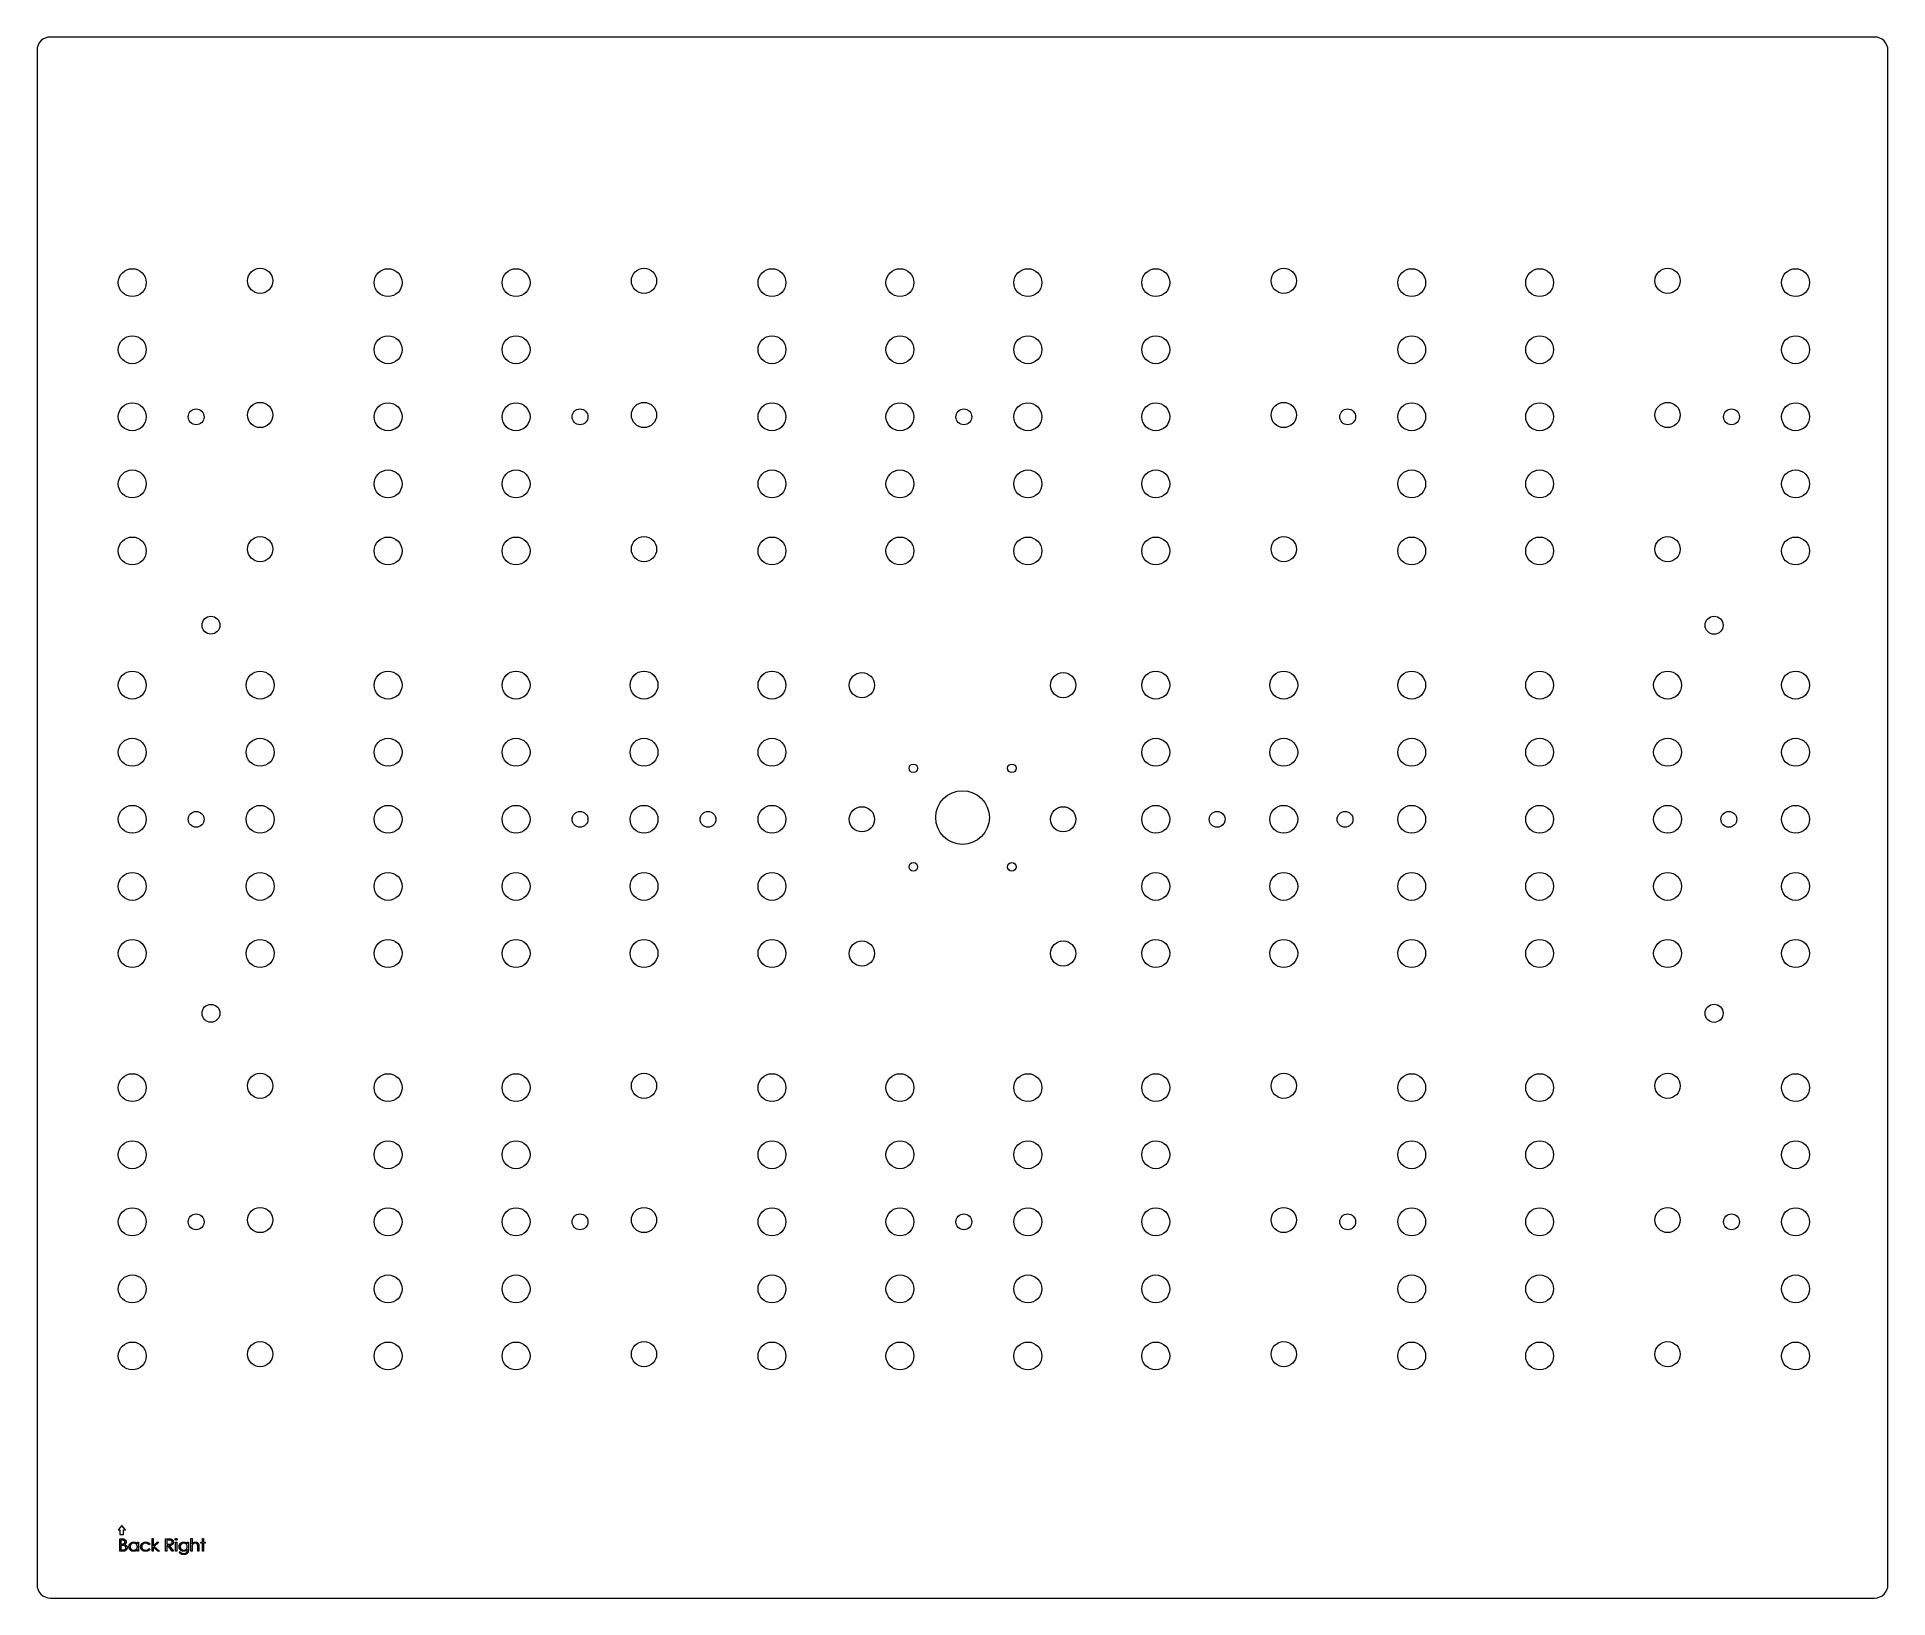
# Model space of a CAD drawing. Header units: inches. Extents: x -3.7 to 17, y -9.6 to 7.8.
import ezdxf

# ---------------------------------------------------------------- set-up
doc = ezdxf.new("R2010")
doc.units = ezdxf.units.IN
doc.header["$MEASUREMENT"] = 0

msp = doc.modelspace()

# ---------------------------------------------------------------- linework, layer by layer
at = {"color": 7, "linetype": 'Continuous', "lineweight": 15}
for p, q in [((-3.68, 7.663), (-3.68, -9.489)), ((16.857, 7.813), (-3.53, 7.813)), ((17.007, -9.489), (17.007, 7.663)), ((-2.733, -8.827), (-2.773, -8.877)), ((-2.773, -8.877), (-2.753, -8.877)), ((-2.753, -8.877), (-2.753, -8.927)), ((-2.693, -8.877), (-2.733, -8.827)), ((-2.713, -8.877), (-2.693, -8.877)), ((-2.713, -8.927), (-2.713, -8.877)), ((-2.755, -9.115), (-2.755, -8.978)), ((-2.755, -8.978), (-2.728, -8.978)), ((-2.753, -8.927), (-2.713, -8.927)), ((-2.726, -8.992), (-2.743, -8.992)), ((-2.743, -8.992), (-2.743, -9.036)), ((-2.743, -9.036), (-2.734, -9.036)), ((-2.735, -9.05), (-2.743, -9.05)), ((-2.743, -9.05), (-2.743, -9.101)), ((-2.743, -9.101), (-2.725, -9.101)), ((-2.559, -9.033), (-2.559, -9.015)), ((-2.559, -9.015), (-2.547, -9.015)), ((-2.559, -9.115), (-2.559, -9.098)), ((-2.547, -9.015), (-2.547, -9.115)), ((-2.419, -9.037), (-2.43, -9.043)), ((-2.43, -9.087), (-2.419, -9.094)), ((-2.395, -9.115), (-2.395, -8.974)), ((-2.395, -8.974), (-2.382, -8.974)), ((-2.382, -8.974), (-2.382, -9.056)), ((-2.382, -9.056), (-2.337, -9.015)), ((-2.331, -9.115), (-2.382, -9.069)), ((-2.382, -9.069), (-2.382, -9.115)), ((-2.319, -9.015), (-2.372, -9.063)), ((-2.372, -9.063), (-2.313, -9.115)), ((-2.337, -9.015), (-2.319, -9.015)), ((-2.243, -9.115), (-2.243, -8.978)), ((-2.243, -8.978), (-2.215, -8.978)), ((-2.205, -8.992), (-2.23, -8.992)), ((-2.23, -8.992), (-2.23, -9.038)), ((-2.23, -9.038), (-2.205, -9.038)), ((-2.22, -9.052), (-2.23, -9.052)), ((-2.23, -9.052), (-2.23, -9.115)), ((-2.17, -9.115), (-2.22, -9.052)), ((-2.205, -9.052), (-2.154, -9.115)), ((-2.131, -9.115), (-2.131, -9.015)), ((-2.131, -9.015), (-2.119, -9.015)), ((-2.119, -9.015), (-2.119, -9.115)), ((-2.001, -9.032), (-2.001, -9.015)), ((-2.001, -9.015), (-1.988, -9.015)), ((-2.001, -9.101), (-2.001, -9.096)), ((-1.988, -9.015), (-1.988, -9.095)), ((-1.96, -9.115), (-1.96, -8.974)), ((-1.96, -8.974), (-1.948, -8.974)), ((-1.948, -8.974), (-1.948, -9.034)), ((-1.948, -9.079), (-1.948, -9.115)), ((-1.884, -9.115), (-1.884, -9.068)), ((-1.872, -9.064), (-1.872, -9.115)), ((-1.849, -9.015), (-1.831, -9.015)), ((-1.849, -9.027), (-1.849, -9.015)), ((-1.831, -9.027), (-1.849, -9.027)), ((-1.831, -9.015), (-1.831, -8.974)), ((-1.831, -8.974), (-1.819, -8.974)), ((-1.831, -9.115), (-1.831, -9.027)), ((-1.819, -8.974), (-1.819, -9.015)), ((-1.819, -9.015), (-1.801, -9.015)), ((-1.801, -9.027), (-1.819, -9.027)), ((-1.819, -9.027), (-1.819, -9.115)), ((-1.801, -9.015), (-1.801, -9.027)), ((-2.718, -9.115), (-2.755, -9.115)), ((-2.547, -9.115), (-2.559, -9.115)), ((-2.382, -9.115), (-2.395, -9.115)), ((-2.313, -9.115), (-2.331, -9.115)), ((-2.23, -9.115), (-2.243, -9.115)), ((-2.154, -9.115), (-2.17, -9.115)), ((-2.119, -9.115), (-2.131, -9.115)), ((-2.091, -9.123), (-2.078, -9.123)), ((-1.948, -9.115), (-1.96, -9.115)), ((-1.872, -9.115), (-1.884, -9.115)), ((-1.819, -9.115), (-1.831, -9.115)), ((-3.53, -9.639), (16.857, -9.639))]:
    msp.add_line(p, q, dxfattribs=at)
for centre, radius in [((-2.616, 5.067), 0.156), ((-1.186, 5.087), 0.141), ((0.244, 5.067), 0.156), ((1.674, 5.067), 0.156), ((3.104, 5.087), 0.141), ((4.534, 5.067), 0.156), ((5.964, 5.067), 0.156), ((7.394, 5.067), 0.156), ((8.824, 5.067), 0.156), ((10.254, 5.087), 0.141), ((11.684, 5.067), 0.156), ((13.114, 5.067), 0.156), ((14.544, 5.087), 0.141), ((15.974, 5.067), 0.156), ((-2.616, 4.317), 0.156), ((0.244, 4.317), 0.156), ((1.674, 4.317), 0.156), ((4.534, 4.317), 0.156), ((5.964, 4.317), 0.156), ((7.394, 4.317), 0.156), ((8.824, 4.317), 0.156), ((11.684, 4.317), 0.156), ((13.114, 4.317), 0.156), ((15.974, 4.317), 0.156), ((-1.186, 3.587), 0.141), ((3.104, 3.587), 0.141), ((10.254, 3.587), 0.141), ((14.544, 3.587), 0.141), ((-2.616, 3.567), 0.156), ((-1.901, 3.567), 0.0885), ((0.244, 3.567), 0.156), ((1.674, 3.567), 0.156), ((2.389, 3.567), 0.0885), ((4.534, 3.567), 0.156), ((5.964, 3.567), 0.156), ((6.679, 3.567), 0.0885), ((7.394, 3.567), 0.156), ((8.824, 3.567), 0.156), ((10.969, 3.567), 0.0885), ((11.684, 3.567), 0.156), ((13.114, 3.567), 0.156), ((15.259, 3.567), 0.0885), ((15.974, 3.567), 0.156), ((-2.616, 2.817), 0.156), ((0.244, 2.817), 0.156), ((1.674, 2.817), 0.156), ((4.534, 2.817), 0.156), ((5.964, 2.817), 0.156), ((7.394, 2.817), 0.156), ((8.824, 2.817), 0.156), ((11.684, 2.817), 0.156), ((13.114, 2.817), 0.156), ((15.974, 2.817), 0.156), ((-2.616, 2.067), 0.156), ((-1.186, 2.087), 0.141), ((0.244, 2.067), 0.156), ((1.674, 2.067), 0.156), ((3.104, 2.087), 0.141), ((4.534, 2.067), 0.156), ((5.964, 2.067), 0.156), ((7.394, 2.067), 0.156), ((8.824, 2.067), 0.156), ((10.254, 2.087), 0.141), ((11.684, 2.067), 0.156), ((13.114, 2.067), 0.156), ((14.544, 2.087), 0.141), ((15.974, 2.067), 0.156), ((-1.736, 1.237), 0.1), ((15.064, 1.237), 0.101), ((-2.616, 0.567), 0.156), ((-1.186, 0.567), 0.156), ((0.244, 0.567), 0.156), ((1.674, 0.567), 0.156), ((3.104, 0.567), 0.156), ((4.534, 0.567), 0.156), ((5.539, 0.567), 0.141), ((7.789, 0.567), 0.141), ((8.824, 0.567), 0.156), ((10.254, 0.567), 0.156), ((11.684, 0.567), 0.156), ((13.114, 0.567), 0.156), ((14.544, 0.567), 0.156), ((15.974, 0.567), 0.156), ((-2.616, -0.183), 0.156), ((-1.186, -0.183), 0.156), ((0.244, -0.183), 0.156), ((1.674, -0.183), 0.156), ((3.104, -0.183), 0.156), ((4.534, -0.183), 0.156), ((8.824, -0.183), 0.156), ((10.254, -0.183), 0.156), ((11.684, -0.183), 0.156), ((13.114, -0.183), 0.156), ((14.544, -0.183), 0.156), ((15.974, -0.183), 0.156), ((6.114, -0.363), 0.048), ((7.214, -0.363), 0.048), ((6.664, -0.913), 0.3), ((-2.616, -0.933), 0.156), ((-1.186, -0.933), 0.156), ((0.244, -0.933), 0.156), ((1.674, -0.933), 0.156), ((3.104, -0.933), 0.156), ((4.534, -0.933), 0.156), ((5.539, -0.933), 0.141), ((7.789, -0.933), 0.141), ((8.824, -0.933), 0.156), ((10.254, -0.933), 0.156), ((11.684, -0.933), 0.156), ((13.114, -0.933), 0.156), ((14.544, -0.933), 0.156), ((15.974, -0.933), 0.156), ((-1.901, -0.933), 0.0885), ((2.389, -0.933), 0.0885), ((3.819, -0.933), 0.0885), ((9.509, -0.933), 0.0885), ((10.939, -0.933), 0.0885), ((15.229, -0.933), 0.0885), ((6.114, -1.463), 0.048), ((7.214, -1.463), 0.048), ((-2.616, -1.683), 0.156), ((-1.186, -1.683), 0.156), ((0.244, -1.683), 0.156), ((1.674, -1.683), 0.156), ((3.104, -1.683), 0.156), ((4.534, -1.683), 0.156), ((8.824, -1.683), 0.156), ((10.254, -1.683), 0.156), ((11.684, -1.683), 0.156), ((13.114, -1.683), 0.156), ((14.544, -1.683), 0.156), ((15.974, -1.683), 0.156), ((-2.616, -2.433), 0.156), ((-1.186, -2.433), 0.156), ((0.244, -2.433), 0.156), ((1.674, -2.433), 0.156), ((3.104, -2.433), 0.156), ((4.534, -2.433), 0.156), ((5.539, -2.433), 0.141), ((7.789, -2.433), 0.141), ((8.824, -2.433), 0.156), ((10.254, -2.433), 0.156), ((11.684, -2.433), 0.156), ((13.114, -2.433), 0.156), ((14.544, -2.433), 0.156), ((15.974, -2.433), 0.156), ((-1.736, -3.102), 0.1), ((15.064, -3.102), 0.101), ((-2.616, -3.933), 0.156), ((-1.186, -3.913), 0.141), ((0.244, -3.933), 0.156), ((1.674, -3.933), 0.156), ((3.104, -3.913), 0.141), ((4.534, -3.933), 0.156), ((5.964, -3.933), 0.156), ((7.394, -3.933), 0.156), ((8.824, -3.933), 0.156), ((10.254, -3.913), 0.141), ((11.684, -3.933), 0.156), ((13.114, -3.933), 0.156), ((14.544, -3.913), 0.141), ((15.974, -3.933), 0.156), ((-2.616, -4.683), 0.156), ((0.244, -4.683), 0.156), ((1.674, -4.683), 0.156), ((4.534, -4.683), 0.156), ((5.964, -4.683), 0.156), ((7.394, -4.683), 0.156), ((8.824, -4.683), 0.156), ((11.684, -4.683), 0.156), ((13.114, -4.683), 0.156), ((15.974, -4.683), 0.156), ((-2.616, -5.433), 0.156), ((-1.901, -5.433), 0.0885), ((-1.186, -5.413), 0.141), ((0.244, -5.433), 0.156), ((1.674, -5.433), 0.156), ((2.389, -5.433), 0.0885), ((3.104, -5.413), 0.141), ((4.534, -5.433), 0.156), ((5.964, -5.433), 0.156), ((6.679, -5.433), 0.0885), ((7.394, -5.433), 0.156), ((8.824, -5.433), 0.156), ((10.254, -5.413), 0.141), ((10.969, -5.433), 0.0885), ((11.684, -5.433), 0.156), ((13.114, -5.433), 0.156), ((14.544, -5.413), 0.141), ((15.259, -5.433), 0.0885), ((15.974, -5.433), 0.156), ((-2.616, -6.183), 0.156), ((0.244, -6.183), 0.156), ((1.674, -6.183), 0.156), ((4.534, -6.183), 0.156), ((5.964, -6.183), 0.156), ((7.394, -6.183), 0.156), ((8.824, -6.183), 0.156), ((11.684, -6.183), 0.156), ((13.114, -6.183), 0.156), ((15.974, -6.183), 0.156), ((-2.616, -6.933), 0.156), ((-1.186, -6.913), 0.141), ((0.244, -6.933), 0.156), ((1.674, -6.933), 0.156), ((3.104, -6.913), 0.141), ((4.534, -6.933), 0.156), ((5.964, -6.933), 0.156), ((7.394, -6.933), 0.156), ((8.824, -6.933), 0.156), ((10.254, -6.913), 0.141), ((11.684, -6.933), 0.156), ((13.114, -6.933), 0.156), ((14.544, -6.913), 0.141), ((15.974, -6.933), 0.156)]:
    msp.add_circle(centre, radius, dxfattribs=at)
for centre, start, end in [((-3.53, 7.663), 90, 180), ((16.857, 7.663), 0, 90), ((-3.53, -9.489), 180, 270), ((16.857, -9.489), 270, 0)]:
    msp.add_arc(centre, 0.15, start, end, dxfattribs=at)
for points, knots in [([(-2.709, -9.052), (-2.709, -9.052), (-2.711, -9.051), (-2.713, -9.051), (-2.716, -9.051), (-2.719, -9.051), (-2.722, -9.05), (-2.726, -9.05), (-2.73, -9.05), (-2.733, -9.05), (-2.735, -9.05)], [0, 0, 0, 0, 0.079306, 0.171953, 0.277057, 0.394731, 0.526177, 0.671345, 0.829285, 1, 1, 1, 1]), ([(-2.734, -9.036), (-2.733, -9.036), (-2.731, -9.036), (-2.727, -9.036), (-2.724, -9.036), (-2.721, -9.035), (-2.719, -9.035), (-2.716, -9.035), (-2.714, -9.034), (-2.712, -9.033), (-2.709, -9.032), (-2.706, -9.03), (-2.703, -9.028), (-2.701, -9.025), (-2.699, -9.022), (-2.698, -9.019), (-2.697, -9.016), (-2.697, -9.013), (-2.697, -9.012)], [0, 0, 0, 0, 0.072301, 0.1397, 0.202289, 0.2606, 0.31319, 0.361739, 0.405706, 0.44554, 0.518832, 0.589778, 0.658867, 0.72843, 0.797283, 0.864815, 0.931364, 1, 1, 1, 1]), ([(-2.728, -8.978), (-2.727, -8.978), (-2.724, -8.978), (-2.721, -8.978), (-2.717, -8.978), (-2.714, -8.979), (-2.711, -8.979), (-2.708, -8.98), (-2.706, -8.981), (-2.703, -8.982), (-2.699, -8.984), (-2.695, -8.987), (-2.692, -8.99), (-2.689, -8.994), (-2.687, -8.998), (-2.686, -9.002), (-2.685, -9.007), (-2.684, -9.01), (-2.684, -9.012)], [0, 0, 0, 0, 0.062594, 0.121323, 0.17668, 0.228365, 0.276868, 0.321879, 0.364099, 0.403356, 0.477968, 0.550535, 0.623584, 0.698175, 0.773354, 0.847281, 0.922818, 1, 1, 1, 1]), ([(-2.697, -9.012), (-2.697, -9.011), (-2.697, -9.01), (-2.697, -9.008), (-2.698, -9.006), (-2.698, -9.004), (-2.699, -9.002), (-2.701, -9), (-2.702, -8.999), (-2.704, -8.997), (-2.706, -8.996), (-2.708, -8.995), (-2.71, -8.994), (-2.713, -8.993), (-2.716, -8.993), (-2.719, -8.992), (-2.722, -8.992), (-2.725, -8.992), (-2.726, -8.992)], [0, 0, 0, 0, 0.057003, 0.111818, 0.164402, 0.21587, 0.266841, 0.317479, 0.369902, 0.4234, 0.479718, 0.539241, 0.602431, 0.67103, 0.744485, 0.823454, 0.90874, 1, 1, 1, 1]), ([(-2.725, -9.101), (-2.724, -9.101), (-2.721, -9.101), (-2.718, -9.101), (-2.715, -9.101), (-2.712, -9.101), (-2.709, -9.1), (-2.706, -9.1), (-2.704, -9.099), (-2.702, -9.098), (-2.699, -9.097), (-2.696, -9.095), (-2.693, -9.092), (-2.691, -9.09), (-2.689, -9.087), (-2.687, -9.083), (-2.686, -9.08), (-2.686, -9.078), (-2.686, -9.076)], [0, 0, 0, 0, 0.072502, 0.139739, 0.201795, 0.259822, 0.312206, 0.360773, 0.40454, 0.443698, 0.516841, 0.587874, 0.657965, 0.728969, 0.799308, 0.866636, 0.933116, 1, 1, 1, 1]), ([(-2.674, -9.076), (-2.674, -9.078), (-2.674, -9.08), (-2.674, -9.084), (-2.675, -9.088), (-2.677, -9.092), (-2.678, -9.095), (-2.681, -9.098), (-2.683, -9.101), (-2.686, -9.104), (-2.689, -9.107), (-2.692, -9.109), (-2.696, -9.111), (-2.7, -9.113), (-2.704, -9.114), (-2.708, -9.115), (-2.713, -9.115), (-2.716, -9.115), (-2.718, -9.115)], [0, 0, 0, 0, 0.06116, 0.120335, 0.17818, 0.235235, 0.292683, 0.351186, 0.410457, 0.47172, 0.533761, 0.595739, 0.657888, 0.721295, 0.786823, 0.854686, 0.925478, 1, 1, 1, 1]), ([(-2.686, -9.076), (-2.686, -9.076), (-2.686, -9.074), (-2.687, -9.072), (-2.687, -9.07), (-2.688, -9.068), (-2.689, -9.066), (-2.69, -9.064), (-2.691, -9.063), (-2.693, -9.06), (-2.695, -9.058), (-2.699, -9.055), (-2.704, -9.053), (-2.707, -9.052), (-2.709, -9.052)], [0, 0, 0, 0, 0.060287, 0.119602, 0.177503, 0.235143, 0.292133, 0.350871, 0.410098, 0.470732, 0.594829, 0.722579, 0.856691, 1, 1, 1, 1]), ([(-2.684, -9.012), (-2.684, -9.013), (-2.685, -9.016), (-2.685, -9.021), (-2.687, -9.025), (-2.688, -9.029), (-2.691, -9.032), (-2.693, -9.036), (-2.697, -9.039), (-2.699, -9.04), (-2.7, -9.041)], [0, 0, 0, 0, 0.1305691, 0.2565806, 0.3805516, 0.5036229, 0.6257393, 0.7475486, 0.8717661, 1, 1, 1, 1]), ([(-2.7, -9.041), (-2.699, -9.042), (-2.696, -9.043), (-2.692, -9.045), (-2.688, -9.047), (-2.685, -9.05), (-2.683, -9.052), (-2.68, -9.055), (-2.678, -9.058), (-2.677, -9.061), (-2.675, -9.065), (-2.674, -9.069), (-2.674, -9.072), (-2.674, -9.075), (-2.674, -9.076)], [0, 0, 0, 0, 0.106057, 0.202914, 0.2903, 0.370223, 0.446384, 0.521397, 0.598291, 0.676142, 0.755529, 0.834887, 0.916646, 1, 1, 1, 1]), ([(-2.653, -9.065), (-2.653, -9.063), (-2.652, -9.06), (-2.652, -9.055), (-2.651, -9.05), (-2.649, -9.045), (-2.647, -9.04), (-2.644, -9.036), (-2.641, -9.032), (-2.637, -9.028), (-2.633, -9.025), (-2.629, -9.022), (-2.625, -9.019), (-2.62, -9.017), (-2.615, -9.015), (-2.61, -9.014), (-2.605, -9.013), (-2.602, -9.013), (-2.6, -9.013)], [0, 0, 0, 0, 0.063775, 0.126079, 0.186904, 0.247574, 0.308003, 0.369132, 0.432033, 0.496791, 0.561611, 0.624914, 0.686726, 0.748079, 0.809582, 0.871631, 0.934886, 1, 1, 1, 1]), ([(-2.6, -9.117), (-2.602, -9.117), (-2.605, -9.117), (-2.611, -9.116), (-2.616, -9.115), (-2.62, -9.114), (-2.625, -9.111), (-2.629, -9.109), (-2.633, -9.106), (-2.637, -9.102), (-2.641, -9.098), (-2.644, -9.094), (-2.647, -9.09), (-2.649, -9.085), (-2.651, -9.08), (-2.652, -9.075), (-2.652, -9.07), (-2.653, -9.067), (-2.653, -9.065)], [0, 0, 0, 0, 0.06462, 0.127433, 0.189004, 0.24993, 0.310668, 0.372329, 0.434939, 0.499576, 0.564191, 0.626735, 0.688109, 0.749294, 0.810331, 0.871901, 0.935046, 1, 1, 1, 1]), ([(-2.6, -9.025), (-2.601, -9.025), (-2.605, -9.026), (-2.61, -9.027), (-2.615, -9.028), (-2.62, -9.03), (-2.624, -9.033), (-2.628, -9.037), (-2.632, -9.041), (-2.635, -9.045), (-2.637, -9.05), (-2.639, -9.055), (-2.64, -9.06), (-2.64, -9.063), (-2.64, -9.065)], [0, 0, 0, 0, 0.085921, 0.169593, 0.252476, 0.336244, 0.419505, 0.502036, 0.584775, 0.669846, 0.754185, 0.836658, 0.91801, 1, 1, 1, 1]), ([(-2.64, -9.065), (-2.64, -9.067), (-2.64, -9.07), (-2.639, -9.075), (-2.637, -9.08), (-2.635, -9.085), (-2.632, -9.089), (-2.628, -9.093), (-2.624, -9.097), (-2.62, -9.1), (-2.615, -9.102), (-2.61, -9.104), (-2.605, -9.105), (-2.601, -9.105), (-2.6, -9.105)], [0, 0, 0, 0, 0.0815893, 0.1628589, 0.2454837, 0.3308071, 0.4164934, 0.4998932, 0.5830482, 0.6671579, 0.7513119, 0.8337848, 0.9162565, 1, 1, 1, 1]), ([(-2.6, -9.013), (-2.598, -9.013), (-2.594, -9.013), (-2.588, -9.014), (-2.582, -9.016), (-2.577, -9.018), (-2.572, -9.021), (-2.567, -9.024), (-2.563, -9.028), (-2.56, -9.032), (-2.559, -9.033)], [0, 0, 0, 0, 0.129862, 0.254654, 0.376015, 0.495255, 0.614798, 0.738106, 0.865196, 1, 1, 1, 1]), ([(-2.559, -9.065), (-2.559, -9.064), (-2.559, -9.061), (-2.56, -9.057), (-2.561, -9.053), (-2.562, -9.05), (-2.564, -9.046), (-2.566, -9.043), (-2.568, -9.04), (-2.571, -9.037), (-2.574, -9.034), (-2.577, -9.032), (-2.58, -9.03), (-2.584, -9.028), (-2.587, -9.027), (-2.591, -9.026), (-2.595, -9.025), (-2.598, -9.025), (-2.6, -9.025)], [0, 0, 0, 0, 0.0656338, 0.1291881, 0.1912187, 0.2519128, 0.3125075, 0.3734944, 0.4351516, 0.4987415, 0.5620952, 0.6241866, 0.6854757, 0.7460968, 0.8076116, 0.8699666, 0.933951, 1, 1, 1, 1]), ([(-2.6, -9.105), (-2.598, -9.105), (-2.594, -9.105), (-2.589, -9.104), (-2.584, -9.102), (-2.579, -9.1), (-2.575, -9.097), (-2.57, -9.094), (-2.567, -9.09), (-2.564, -9.086), (-2.562, -9.081), (-2.56, -9.076), (-2.559, -9.071), (-2.559, -9.067), (-2.559, -9.065)], [0, 0, 0, 0, 0.084802, 0.168664, 0.252552, 0.33824, 0.423103, 0.505556, 0.586176, 0.667136, 0.748499, 0.830452, 0.913456, 1, 1, 1, 1]), ([(-2.559, -9.098), (-2.56, -9.1), (-2.563, -9.103), (-2.568, -9.107), (-2.572, -9.11), (-2.578, -9.113), (-2.583, -9.115), (-2.588, -9.116), (-2.594, -9.117), (-2.598, -9.117), (-2.6, -9.117)], [0, 0, 0, 0, 0.134298, 0.262085, 0.38627, 0.507165, 0.6273, 0.748145, 0.87237, 1, 1, 1, 1]), ([(-2.522, -9.066), (-2.522, -9.065), (-2.522, -9.062), (-2.521, -9.059), (-2.521, -9.055), (-2.52, -9.052), (-2.519, -9.049), (-2.518, -9.046), (-2.516, -9.042), (-2.515, -9.039), (-2.513, -9.036), (-2.511, -9.033), (-2.508, -9.031), (-2.506, -9.028), (-2.503, -9.026), (-2.5, -9.024), (-2.497, -9.022), (-2.494, -9.02), (-2.491, -9.018), (-2.488, -9.017), (-2.484, -9.016), (-2.481, -9.015), (-2.477, -9.014), (-2.473, -9.013), (-2.469, -9.013), (-2.467, -9.013), (-2.466, -9.013)], [0, 0, 0, 0, 0.041291, 0.082136, 0.122636, 0.162831, 0.203007, 0.243526, 0.284173, 0.32541, 0.366855, 0.407551, 0.448187, 0.488683, 0.529015, 0.569843, 0.61137, 0.653238, 0.695446, 0.737751, 0.780043, 0.822807, 0.865978, 0.909595, 0.954231, 1, 1, 1, 1]), ([(-2.467, -9.117), (-2.468, -9.117), (-2.472, -9.117), (-2.478, -9.116), (-2.483, -9.115), (-2.488, -9.114), (-2.493, -9.112), (-2.498, -9.109), (-2.502, -9.106), (-2.506, -9.102), (-2.51, -9.099), (-2.513, -9.095), (-2.516, -9.09), (-2.518, -9.086), (-2.52, -9.081), (-2.521, -9.076), (-2.522, -9.071), (-2.522, -9.068), (-2.522, -9.066)], [0, 0, 0, 0, 0.069559, 0.136335, 0.201096, 0.26445, 0.327005, 0.389391, 0.451976, 0.51567, 0.578973, 0.640167, 0.69974, 0.758685, 0.81782, 0.876984, 0.937634, 1, 1, 1, 1]), ([(-2.466, -9.025), (-2.468, -9.025), (-2.471, -9.026), (-2.475, -9.026), (-2.479, -9.027), (-2.483, -9.028), (-2.487, -9.03), (-2.491, -9.032), (-2.494, -9.034), (-2.497, -9.037), (-2.5, -9.04), (-2.503, -9.043), (-2.505, -9.046), (-2.507, -9.05), (-2.508, -9.053), (-2.509, -9.057), (-2.509, -9.061), (-2.509, -9.064), (-2.51, -9.065)], [0, 0, 0, 0, 0.069522, 0.136921, 0.201969, 0.265462, 0.328248, 0.390817, 0.45355, 0.517542, 0.580738, 0.641922, 0.701597, 0.760313, 0.818757, 0.877718, 0.938094, 1, 1, 1, 1]), ([(-2.51, -9.065), (-2.509, -9.067), (-2.509, -9.07), (-2.508, -9.075), (-2.506, -9.08), (-2.504, -9.085), (-2.501, -9.09), (-2.497, -9.094), (-2.493, -9.097), (-2.488, -9.1), (-2.483, -9.102), (-2.478, -9.104), (-2.472, -9.105), (-2.468, -9.105), (-2.466, -9.105)], [0, 0, 0, 0, 0.080525, 0.159965, 0.240321, 0.322529, 0.405024, 0.486597, 0.567865, 0.651333, 0.736238, 0.821529, 0.909005, 1, 1, 1, 1]), ([(-2.419, -9.094), (-2.42, -9.095), (-2.421, -9.097), (-2.423, -9.099), (-2.426, -9.102), (-2.428, -9.104), (-2.43, -9.106), (-2.433, -9.108), (-2.436, -9.11), (-2.439, -9.111), (-2.442, -9.113), (-2.445, -9.114), (-2.448, -9.115), (-2.452, -9.116), (-2.455, -9.116), (-2.459, -9.117), (-2.463, -9.117), (-2.465, -9.117), (-2.467, -9.117)], [0, 0, 0, 0, 0.059633, 0.119069, 0.178197, 0.236957, 0.295932, 0.355856, 0.416473, 0.477742, 0.539903, 0.602538, 0.665422, 0.729765, 0.794829, 0.861827, 0.930011, 1, 1, 1, 1]), ([(-2.466, -9.013), (-2.464, -9.013), (-2.461, -9.013), (-2.456, -9.014), (-2.451, -9.015), (-2.446, -9.016), (-2.442, -9.018), (-2.438, -9.02), (-2.434, -9.022), (-2.43, -9.024), (-2.427, -9.027), (-2.424, -9.03), (-2.422, -9.033), (-2.42, -9.035), (-2.419, -9.037)], [0, 0, 0, 0, 0.091269, 0.182081, 0.27191, 0.362049, 0.450066, 0.533976, 0.613602, 0.690198, 0.765413, 0.841437, 0.919733, 1, 1, 1, 1]), ([(-2.43, -9.043), (-2.431, -9.042), (-2.433, -9.039), (-2.437, -9.035), (-2.441, -9.032), (-2.446, -9.03), (-2.45, -9.028), (-2.455, -9.026), (-2.461, -9.026), (-2.465, -9.025), (-2.466, -9.025)], [0, 0, 0, 0, 0.128324, 0.252584, 0.373506, 0.493364, 0.614609, 0.73847, 0.865995, 1, 1, 1, 1]), ([(-2.466, -9.105), (-2.465, -9.105), (-2.461, -9.105), (-2.456, -9.104), (-2.451, -9.103), (-2.446, -9.101), (-2.441, -9.098), (-2.437, -9.095), (-2.433, -9.091), (-2.431, -9.089), (-2.43, -9.087)], [0, 0, 0, 0, 0.129981, 0.255447, 0.377298, 0.498442, 0.619372, 0.741857, 0.868564, 1, 1, 1, 1]), ([(-2.215, -8.978), (-2.213, -8.978), (-2.21, -8.978), (-2.205, -8.978), (-2.2, -8.978), (-2.196, -8.978), (-2.192, -8.978), (-2.189, -8.979), (-2.186, -8.979), (-2.185, -8.979), (-2.184, -8.98)], [0, 0, 0, 0, 0.1762578, 0.3384344, 0.4848221, 0.6171576, 0.7346984, 0.8373852, 0.9263724, 1, 1, 1, 1]), ([(-2.169, -9.015), (-2.169, -9.013), (-2.169, -9.011), (-2.169, -9.008), (-2.171, -9.005), (-2.173, -9.002), (-2.175, -9), (-2.177, -8.997), (-2.18, -8.996), (-2.183, -8.994), (-2.185, -8.994), (-2.187, -8.993), (-2.189, -8.993), (-2.192, -8.992), (-2.195, -8.992), (-2.198, -8.992), (-2.201, -8.992), (-2.203, -8.992), (-2.205, -8.992)], [0, 0, 0, 0, 0.068814, 0.136365, 0.204019, 0.273064, 0.342913, 0.410965, 0.479169, 0.549308, 0.587652, 0.630647, 0.678879, 0.731934, 0.791111, 0.855283, 0.925086, 1, 1, 1, 1]), ([(-2.156, -9.015), (-2.156, -9.016), (-2.156, -9.02), (-2.157, -9.025), (-2.159, -9.03), (-2.162, -9.035), (-2.165, -9.039), (-2.168, -9.042), (-2.172, -9.045), (-2.176, -9.047), (-2.18, -9.048), (-2.183, -9.049), (-2.186, -9.05), (-2.189, -9.051), (-2.193, -9.051), (-2.197, -9.052), (-2.201, -9.052), (-2.204, -9.052), (-2.205, -9.052)], [0, 0, 0, 0, 0.07878, 0.153721, 0.226714, 0.299191, 0.37119, 0.443006, 0.516689, 0.593217, 0.633873, 0.676989, 0.7229, 0.771959, 0.824211, 0.879379, 0.937948, 1, 1, 1, 1]), ([(-2.205, -9.038), (-2.204, -9.038), (-2.202, -9.038), (-2.198, -9.038), (-2.195, -9.038), (-2.192, -9.037), (-2.19, -9.037), (-2.188, -9.037), (-2.185, -9.036), (-2.183, -9.035), (-2.18, -9.034), (-2.177, -9.032), (-2.175, -9.03), (-2.172, -9.027), (-2.171, -9.024), (-2.169, -9.021), (-2.169, -9.018), (-2.169, -9.016), (-2.169, -9.015)], [0, 0, 0, 0, 0.071668, 0.138913, 0.201185, 0.259124, 0.312255, 0.360682, 0.405086, 0.445102, 0.518778, 0.589462, 0.658462, 0.727283, 0.796322, 0.863175, 0.930949, 1, 1, 1, 1]), ([(-2.184, -8.98), (-2.183, -8.98), (-2.181, -8.98), (-2.178, -8.981), (-2.175, -8.983), (-2.173, -8.984), (-2.17, -8.986), (-2.168, -8.987), (-2.166, -8.989), (-2.164, -8.992), (-2.162, -8.994), (-2.161, -8.997), (-2.159, -8.999), (-2.158, -9.002), (-2.157, -9.005), (-2.157, -9.008), (-2.156, -9.011), (-2.156, -9.013), (-2.156, -9.015)], [0, 0, 0, 0, 0.064217, 0.127064, 0.188745, 0.249132, 0.309453, 0.369827, 0.43065, 0.492352, 0.554072, 0.61569, 0.676798, 0.738439, 0.801317, 0.865185, 0.931641, 1, 1, 1, 1]), ([(-2.137, -8.983), (-2.137, -8.982), (-2.137, -8.981), (-2.136, -8.979), (-2.135, -8.977), (-2.133, -8.975), (-2.132, -8.974), (-2.13, -8.973), (-2.128, -8.973), (-2.126, -8.972), (-2.125, -8.972)], [0, 0, 0, 0, 0.12329, 0.242149, 0.363437, 0.489745, 0.618115, 0.744894, 0.868932, 1, 1, 1, 1]), ([(-2.125, -8.994), (-2.126, -8.994), (-2.128, -8.994), (-2.13, -8.993), (-2.132, -8.992), (-2.133, -8.991), (-2.135, -8.989), (-2.136, -8.987), (-2.137, -8.985), (-2.137, -8.984), (-2.137, -8.983)], [0, 0, 0, 0, 0.1318668, 0.2566614, 0.3842132, 0.5133652, 0.6404432, 0.761085, 0.8791455, 1, 1, 1, 1]), ([(-2.125, -8.972), (-2.125, -8.972), (-2.123, -8.973), (-2.121, -8.973), (-2.119, -8.974), (-2.117, -8.975), (-2.116, -8.977), (-2.115, -8.979), (-2.114, -8.981), (-2.114, -8.982), (-2.114, -8.983)], [0, 0, 0, 0, 0.131899, 0.258284, 0.384341, 0.51198, 0.638632, 0.75923, 0.877412, 1, 1, 1, 1]), ([(-2.114, -8.983), (-2.114, -8.984), (-2.114, -8.985), (-2.115, -8.987), (-2.116, -8.989), (-2.117, -8.991), (-2.119, -8.992), (-2.121, -8.993), (-2.123, -8.994), (-2.125, -8.994), (-2.125, -8.994)], [0, 0, 0, 0, 0.120162, 0.237546, 0.357497, 0.484917, 0.613329, 0.74015, 0.867301, 1, 1, 1, 1]), ([(-2.093, -9.065), (-2.093, -9.064), (-2.093, -9.061), (-2.092, -9.058), (-2.092, -9.055), (-2.091, -9.051), (-2.09, -9.048), (-2.089, -9.045), (-2.087, -9.042), (-2.086, -9.039), (-2.084, -9.036), (-2.082, -9.033), (-2.08, -9.031), (-2.077, -9.028), (-2.075, -9.026), (-2.072, -9.024), (-2.069, -9.022), (-2.066, -9.02), (-2.063, -9.018), (-2.06, -9.017), (-2.057, -9.016), (-2.054, -9.015), (-2.051, -9.014), (-2.047, -9.013), (-2.044, -9.013), (-2.042, -9.013), (-2.041, -9.013)], [0, 0, 0, 0, 0.042034, 0.083905, 0.125069, 0.166158, 0.20721, 0.248491, 0.289878, 0.33217, 0.374476, 0.416225, 0.45761, 0.499073, 0.540553, 0.582249, 0.62455, 0.667433, 0.710323, 0.752467, 0.794065, 0.835216, 0.876228, 0.917446, 0.958643, 1, 1, 1, 1]), ([(-2.041, -9.115), (-2.042, -9.115), (-2.044, -9.115), (-2.048, -9.115), (-2.051, -9.115), (-2.054, -9.114), (-2.058, -9.113), (-2.061, -9.112), (-2.064, -9.11), (-2.067, -9.109), (-2.07, -9.107), (-2.073, -9.105), (-2.075, -9.103), (-2.078, -9.101), (-2.08, -9.098), (-2.082, -9.096), (-2.084, -9.093), (-2.086, -9.09), (-2.088, -9.087), (-2.089, -9.084), (-2.09, -9.081), (-2.091, -9.078), (-2.092, -9.075), (-2.092, -9.072), (-2.093, -9.068), (-2.093, -9.066), (-2.093, -9.065)], [0, 0, 0, 0, 0.042865, 0.085222, 0.127202, 0.169025, 0.210882, 0.252963, 0.295628, 0.338553, 0.381463, 0.423582, 0.465066, 0.506312, 0.54704, 0.587676, 0.628675, 0.669946, 0.711036, 0.751996, 0.792673, 0.833446, 0.874191, 0.915494, 0.957478, 1, 1, 1, 1]), ([(-2.04, -9.025), (-2.041, -9.025), (-2.045, -9.026), (-2.05, -9.027), (-2.055, -9.028), (-2.06, -9.031), (-2.065, -9.033), (-2.069, -9.037), (-2.072, -9.041), (-2.075, -9.045), (-2.077, -9.05), (-2.079, -9.055), (-2.08, -9.06), (-2.08, -9.064), (-2.08, -9.065)], [0, 0, 0, 0, 0.085519, 0.169309, 0.252218, 0.336756, 0.420595, 0.502741, 0.584804, 0.668268, 0.751823, 0.833629, 0.91622, 1, 1, 1, 1]), ([(-2.08, -9.065), (-2.08, -9.067), (-2.08, -9.069), (-2.08, -9.073), (-2.079, -9.077), (-2.078, -9.08), (-2.076, -9.084), (-2.074, -9.087), (-2.072, -9.09), (-2.069, -9.092), (-2.066, -9.095), (-2.063, -9.097), (-2.06, -9.099), (-2.056, -9.101), (-2.053, -9.102), (-2.049, -9.103), (-2.045, -9.103), (-2.042, -9.103), (-2.04, -9.103)], [0, 0, 0, 0, 0.064983, 0.1278026, 0.1890563, 0.2483946, 0.3076907, 0.3669766, 0.42734, 0.4887947, 0.5506737, 0.6120451, 0.6733691, 0.7349298, 0.79781, 0.8628917, 0.9300953, 1, 1, 1, 1]), ([(-2.041, -9.013), (-2.039, -9.013), (-2.035, -9.013), (-2.03, -9.014), (-2.025, -9.015), (-2.019, -9.017), (-2.015, -9.02), (-2.01, -9.023), (-2.005, -9.027), (-2.002, -9.031), (-2.001, -9.032)], [0, 0, 0, 0, 0.1209111, 0.2387622, 0.3547549, 0.4703594, 0.5891441, 0.7163289, 0.8524453, 1, 1, 1, 1]), ([(-2.001, -9.096), (-2.002, -9.098), (-2.004, -9.101), (-2.009, -9.105), (-2.013, -9.108), (-2.019, -9.111), (-2.024, -9.113), (-2.029, -9.114), (-2.035, -9.115), (-2.039, -9.115), (-2.041, -9.115)], [0, 0, 0, 0, 0.126561, 0.250895, 0.374719, 0.499826, 0.624964, 0.749039, 0.87318, 1, 1, 1, 1]), ([(-2.041, -9.142), (-2.038, -9.142), (-2.034, -9.142), (-2.028, -9.141), (-2.023, -9.139), (-2.018, -9.137), (-2.014, -9.135), (-2.01, -9.132), (-2.007, -9.129), (-2.005, -9.126), (-2.004, -9.123), (-2.003, -9.121), (-2.002, -9.118), (-2.002, -9.116), (-2.001, -9.112), (-2.001, -9.109), (-2.001, -9.105), (-2.001, -9.103), (-2.001, -9.101)], [0, 0, 0, 0, 0.098171, 0.189264, 0.274463, 0.355023, 0.43092, 0.501086, 0.566608, 0.629721, 0.662711, 0.698766, 0.738611, 0.782581, 0.830409, 0.882578, 0.939229, 1, 1, 1, 1]), ([(-2.001, -9.065), (-2.001, -9.063), (-2.001, -9.059), (-2.002, -9.054), (-2.003, -9.049), (-2.006, -9.044), (-2.008, -9.04), (-2.012, -9.036), (-2.016, -9.033), (-2.02, -9.03), (-2.024, -9.028), (-2.029, -9.027), (-2.034, -9.026), (-2.038, -9.025), (-2.04, -9.025)], [0, 0, 0, 0, 0.0892428, 0.1743491, 0.2576131, 0.3395274, 0.4209974, 0.5015791, 0.5825418, 0.6661327, 0.7500491, 0.8327429, 0.9156474, 1, 1, 1, 1]), ([(-2.04, -9.103), (-2.039, -9.103), (-2.036, -9.103), (-2.032, -9.103), (-2.028, -9.102), (-2.024, -9.101), (-2.021, -9.099), (-2.017, -9.097), (-2.014, -9.095), (-2.012, -9.093), (-2.009, -9.09), (-2.007, -9.087), (-2.005, -9.084), (-2.003, -9.08), (-2.002, -9.077), (-2.001, -9.073), (-2.001, -9.069), (-2.001, -9.066), (-2.001, -9.065)], [0, 0, 0, 0, 0.070121, 0.137122, 0.201487, 0.263765, 0.32456, 0.384739, 0.444905, 0.505232, 0.565494, 0.6251, 0.68435, 0.743883, 0.804608, 0.867239, 0.932094, 1, 1, 1, 1]), ([(-1.988, -9.095), (-1.988, -9.096), (-1.988, -9.1), (-1.989, -9.104), (-1.989, -9.109), (-1.989, -9.113), (-1.99, -9.117), (-1.99, -9.12), (-1.991, -9.123), (-1.992, -9.125), (-1.992, -9.126)], [0, 0, 0, 0, 0.163445, 0.315489, 0.456291, 0.585864, 0.705429, 0.813371, 0.911718, 1, 1, 1, 1]), ([(-1.948, -9.034), (-1.946, -9.032), (-1.944, -9.029), (-1.939, -9.025), (-1.935, -9.021), (-1.93, -9.018), (-1.925, -9.016), (-1.92, -9.014), (-1.915, -9.013), (-1.911, -9.013), (-1.909, -9.013)], [0, 0, 0, 0, 0.140724, 0.273996, 0.400684, 0.522555, 0.641534, 0.759969, 0.878405, 1, 1, 1, 1]), ([(-1.946, -9.052), (-1.946, -9.053), (-1.946, -9.054), (-1.947, -9.057), (-1.947, -9.059), (-1.947, -9.063), (-1.947, -9.066), (-1.948, -9.07), (-1.948, -9.074), (-1.948, -9.078), (-1.948, -9.079)], [0, 0, 0, 0, 0.075999, 0.165611, 0.269045, 0.387448, 0.518827, 0.665394, 0.825083, 1, 1, 1, 1]), ([(-1.912, -9.025), (-1.913, -9.025), (-1.915, -9.025), (-1.917, -9.026), (-1.92, -9.026), (-1.923, -9.027), (-1.926, -9.028), (-1.928, -9.03), (-1.931, -9.031), (-1.933, -9.033), (-1.936, -9.035), (-1.938, -9.037), (-1.94, -9.039), (-1.941, -9.042), (-1.943, -9.044), (-1.944, -9.047), (-1.945, -9.049), (-1.946, -9.051), (-1.946, -9.052)], [0, 0, 0, 0, 0.06402, 0.126694, 0.189084, 0.250363, 0.312516, 0.374243, 0.43785, 0.502657, 0.567745, 0.630576, 0.692772, 0.754268, 0.815121, 0.876051, 0.937982, 1, 1, 1, 1]), ([(-1.886, -9.045), (-1.886, -9.044), (-1.887, -9.041), (-1.889, -9.037), (-1.891, -9.033), (-1.894, -9.03), (-1.898, -9.028), (-1.902, -9.027), (-1.907, -9.026), (-1.91, -9.025), (-1.912, -9.025)], [0, 0, 0, 0, 0.136257, 0.261954, 0.379638, 0.494379, 0.609866, 0.729887, 0.859213, 1, 1, 1, 1]), ([(-1.909, -9.013), (-1.908, -9.013), (-1.904, -9.013), (-1.899, -9.014), (-1.894, -9.016), (-1.889, -9.019), (-1.885, -9.022), (-1.881, -9.025), (-1.878, -9.029), (-1.876, -9.033), (-1.875, -9.037), (-1.874, -9.04), (-1.873, -9.043), (-1.873, -9.046), (-1.872, -9.05), (-1.872, -9.055), (-1.872, -9.059), (-1.872, -9.062), (-1.872, -9.064)], [0, 0, 0, 0, 0.0772286, 0.1511549, 0.2234536, 0.2954972, 0.3669199, 0.4367941, 0.5066964, 0.5778638, 0.6159118, 0.658048, 0.703776, 0.7540801, 0.8089794, 0.8679132, 0.9317018, 1, 1, 1, 1]), ([(-1.884, -9.068), (-1.884, -9.067), (-1.884, -9.064), (-1.884, -9.06), (-1.884, -9.057), (-1.884, -9.054), (-1.885, -9.051), (-1.885, -9.049), (-1.885, -9.047), (-1.885, -9.046), (-1.886, -9.045)], [0, 0, 0, 0, 0.178867, 0.342141, 0.489871, 0.623312, 0.740056, 0.841468, 0.928901, 1, 1, 1, 1]), ([(-2.039, -9.154), (-2.041, -9.154), (-2.046, -9.154), (-2.051, -9.153), (-2.057, -9.152), (-2.062, -9.151), (-2.067, -9.149), (-2.072, -9.146), (-2.076, -9.144), (-2.079, -9.141), (-2.082, -9.137), (-2.085, -9.133), (-2.088, -9.128), (-2.09, -9.124), (-2.091, -9.123)], [0, 0, 0, 0, 0.096491, 0.188474, 0.27684, 0.362137, 0.443437, 0.520166, 0.59271, 0.662917, 0.735419, 0.814881, 0.903061, 1, 1, 1, 1]), ([(-2.078, -9.123), (-2.077, -9.124), (-2.076, -9.127), (-2.072, -9.131), (-2.068, -9.135), (-2.063, -9.137), (-2.058, -9.139), (-2.053, -9.141), (-2.047, -9.142), (-2.043, -9.142), (-2.041, -9.142)], [0, 0, 0, 0, 0.124716, 0.243805, 0.360062, 0.475112, 0.593525, 0.71935, 0.853855, 1, 1, 1, 1]), ([(-1.992, -9.126), (-1.992, -9.127), (-1.993, -9.129), (-1.995, -9.132), (-1.997, -9.135), (-1.999, -9.138), (-2.001, -9.14), (-2.004, -9.143), (-2.006, -9.145), (-2.01, -9.147), (-2.013, -9.149), (-2.016, -9.15), (-2.02, -9.152), (-2.023, -9.153), (-2.027, -9.153), (-2.031, -9.154), (-2.035, -9.154), (-2.038, -9.154), (-2.039, -9.154)], [0, 0, 0, 0, 0.061371, 0.120906, 0.179424, 0.237607, 0.295938, 0.354218, 0.413537, 0.474087, 0.535121, 0.596988, 0.66002, 0.724277, 0.790012, 0.857748, 0.927829, 1, 1, 1, 1])]:
    msp.add_open_spline(points, degree=3, knots=knots, dxfattribs=at)

doc.saveas('drawing.dxf')
